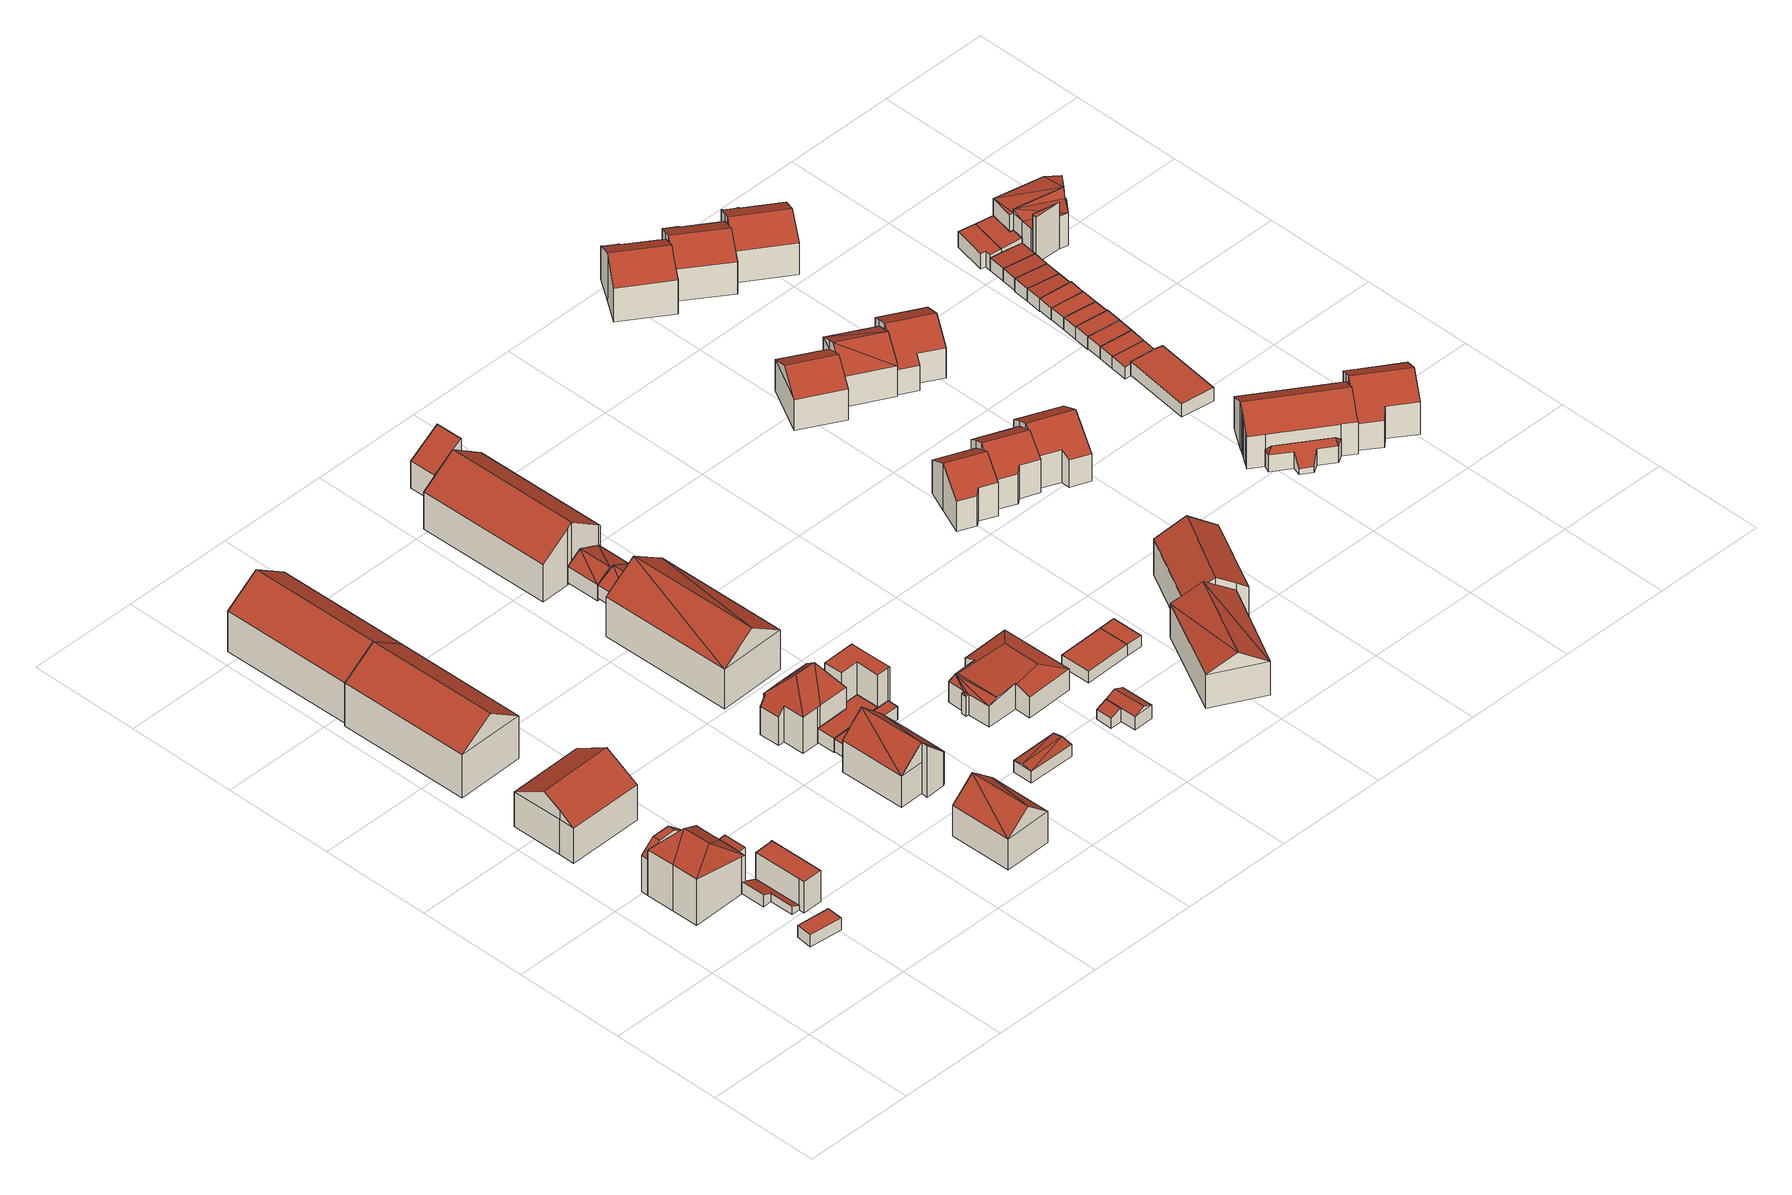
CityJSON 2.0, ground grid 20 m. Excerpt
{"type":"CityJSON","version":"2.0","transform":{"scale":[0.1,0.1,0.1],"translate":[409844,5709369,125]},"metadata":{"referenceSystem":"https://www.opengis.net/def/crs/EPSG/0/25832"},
"CityObjects":{
"building1":{"type":"Building","attributes":{"Gemeindeschluessel":"05978036","Geometrietyp2DReferenz":"3000","function":"31001_2460","roofType":"1000","measuredHeight":2.37},"geometry":[{"type":"MultiSurface","lod":"2","boundaries":[[[0,1,2,3]],[[1,4,5,2]],[[4,6,7,5]],[[6,0,3,7]],[[6,4,1,0]],[[3,2,5,7]]],"semantics":{"surfaces":[{"type":"WallSurface"},{"type":"RoofSurface"},{"type":"GroundSurface"}],"values":[0,0,0,0,1,2]}}]},
"building2":{"type":"Building","attributes":{"Gemeindeschluessel":"05978036","Geometrietyp2DReferenz":"3000","function":"31001_1000"},"children":["building2-1","building2-2","building2-3"]},
"building2-1":{"type":"BuildingPart","attributes":{"roofType":"3200","measuredHeight":11.18},"parents":["building2"],"geometry":[{"type":"MultiSurface","lod":"2","boundaries":[[[8,9,10]],[[8,11,12,9]],[[11,13,14,12]],[[13,15,16,14]],[[15,17,18,16]],[[17,19,20,18]],[[19,21,22,23,20]],[[24,25,26,27,28]],[[25,29,30,26]],[[29,31,30]],[[25,24,32,33,21,34]],[[17,15,13,35]],[[19,17,35,34]],[[21,19,34]],[[13,11,8,36,35]],[[36,29,25,34,35]],[[37,9,12,14,16,18,20,23,27,26,30]],[[10,38,36,8]],[[9,37,38,10]],[[24,28,32]],[[33,22,21]],[[28,27,23,22]],[[28,22,33,32]],[[38,31,29,36]],[[30,31,38,37]]],"semantics":{"surfaces":[{"type":"WallSurface"},{"type":"RoofSurface"},{"type":"GroundSurface"},{"type":"ClosureSurface"}],"values":[0,0,0,0,0,0,0,0,0,0,1,1,1,1,1,1,2,0,3,0,0,3,3,0,3]}}]},
"building2-2":{"type":"BuildingPart","attributes":{"roofType":"2100","measuredHeight":5.01},"parents":["building2"],"geometry":[{"type":"MultiSurface","lod":"2","boundaries":[[[31,39,40,30]],[[39,41,42,40]],[[41,10,9,42]],[[41,39,31,38,10]],[[9,37,30,40,42]],[[37,9,10,38]],[[30,37,38,31]]],"semantics":{"surfaces":[{"type":"WallSurface"},{"type":"RoofSurface"},{"type":"GroundSurface"},{"type":"ClosureSurface"}],"values":[0,0,0,1,2,3,3]}}]},
"building2-3":{"type":"BuildingPart","attributes":{"roofType":"9999","measuredHeight":9.25},"parents":["building2"],"geometry":[{"type":"MultiSurface","lod":"2","boundaries":[[[22,43,44,23]],[[43,45,46,44]],[[45,28,27,46]],[[43,22,33,47,48]],[[45,43,48,49]],[[28,45,49,50,32]],[[49,48,47,50]],[[23,44,46,27]],[[23,27,28,22]],[[32,50,47,33]],[[28,32,33,22]]],"semantics":{"surfaces":[{"type":"WallSurface"},{"type":"RoofSurface"},{"type":"GroundSurface"},{"type":"ClosureSurface"}],"values":[0,0,0,1,0,1,1,2,3,0,3]}}]},
"building3":{"type":"Building","attributes":{"Gemeindeschluessel":"05978036","Geometrietyp2DReferenz":"3000","function":"31001_2000","roofType":"2100","measuredHeight":2.29},"geometry":[{"type":"MultiSurface","lod":"2","boundaries":[[[51,52,53,54]],[[52,55,56,53]],[[55,57,58,56]],[[57,59,60,58]],[[59,61,62,60]],[[61,63,64,62]],[[63,65,66,64]],[[65,51,54,66]],[[65,63,61,59,57,55,52,51]],[[54,53,56,58,60,62,64,66]]],"semantics":{"surfaces":[{"type":"WallSurface"},{"type":"RoofSurface"},{"type":"GroundSurface"}],"values":[0,0,0,0,0,0,0,0,1,2]}}]},
"building4":{"type":"Building","attributes":{"Gemeindeschluessel":"05978036","Geometrietyp2DReferenz":"3000","function":"31001_2000","roofType":"1000","measuredHeight":6},"geometry":[{"type":"MultiSurface","lod":"2","boundaries":[[[67,68,69,70]],[[68,71,64,69]],[[71,72,62,64]],[[72,73,74,62]],[[73,75,76,74]],[[75,77,78,76]],[[77,67,70,78]],[[77,75,73,72,71,68,67]],[[70,69,64,62,74,76,78]]],"semantics":{"surfaces":[{"type":"WallSurface"},{"type":"RoofSurface"},{"type":"GroundSurface"}],"values":[0,0,0,0,0,0,0,1,2]}}]},
"building5":{"type":"Building","attributes":{"Gemeindeschluessel":"05978036","Geometrietyp2DReferenz":"3000","function":"31001_1000","roofType":"3100","measuredHeight":10.5},"geometry":[{"type":"MultiSurface","lod":"2","boundaries":[[[79,80,81,82]],[[80,83,84,81]],[[83,85,86,84]],[[85,87,88,86]],[[87,79,82,88]],[[87,89,90,79]],[[80,90,89,91,83]],[[85,91,89,87]],[[83,91,85]],[[79,90,80]],[[82,81,84,86,88]]],"semantics":{"surfaces":[{"type":"WallSurface"},{"type":"RoofSurface"},{"type":"GroundSurface"}],"values":[0,0,0,0,0,1,1,0,0,0,2]}}]},
"building6":{"type":"Building","attributes":{"Gemeindeschluessel":"05978036","Geometrietyp2DReferenz":"3000","function":"31001_1000","roofType":"3100","measuredHeight":12.59},"geometry":[{"type":"MultiSurface","lod":"2","boundaries":[[[92,93,94,95]],[[93,96,97,94]],[[96,98,99,97]],[[98,92,95,99]],[[96,93,100]],[[92,98,101]],[[93,92,101,100]],[[98,96,100,101]],[[95,94,97,99]]],"semantics":{"surfaces":[{"type":"WallSurface"},{"type":"RoofSurface"},{"type":"GroundSurface"}],"values":[0,0,0,0,0,0,1,1,2]}}]},
"building7":{"type":"Building","attributes":{"Gemeindeschluessel":"05978036","Geometrietyp2DReferenz":"3000","function":"31001_1000","roofType":"3100","measuredHeight":12.03},"geometry":[{"type":"MultiSurface","lod":"2","boundaries":[[[98,102,103,104]],[[102,105,106,103]],[[105,92,107,106]],[[92,98,104,107]],[[105,102,108]],[[98,92,101]],[[102,98,101,108]],[[92,105,108,101]],[[104,103,106,107]]],"semantics":{"surfaces":[{"type":"WallSurface"},{"type":"RoofSurface"},{"type":"GroundSurface"}],"values":[0,0,0,0,0,0,1,1,2]}}]},
"building8":{"type":"Building","attributes":{"Gemeindeschluessel":"05978036","Geometrietyp2DReferenz":"3000","function":"31001_1000","roofType":"3100","measuredHeight":9.73},"geometry":[{"type":"MultiSurface","lod":"2","boundaries":[[[109,110,111,112]],[[110,113,114,111]],[[113,115,116,114]],[[115,109,112,116]],[[113,110,117]],[[109,115,118]],[[109,117,110]],[[117,109,118]],[[118,113,117]],[[113,118,115]],[[112,111,114,116]]],"semantics":{"surfaces":[{"type":"WallSurface"},{"type":"RoofSurface"},{"type":"GroundSurface"}],"values":[0,0,0,0,0,0,1,1,1,1,2]}}]},
"building9":{"type":"Building","attributes":{"Gemeindeschluessel":"05978036","Geometrietyp2DReferenz":"3000","function":"31001_1000"},"children":["building9-1","building9-2"]},
"building9-1":{"type":"BuildingPart","attributes":{"roofType":"3100","measuredHeight":10.03},"parents":["building9"],"geometry":[{"type":"MultiSurface","lod":"2","boundaries":[[[119,120,121,122]],[[120,123,124,121]],[[123,125,126,124]],[[125,127,128,126]],[[129,130,131,132]],[[130,119,122,131]],[[133,130,134]],[[130,133,135,119]],[[123,134,136,137,125]],[[134,123,133]],[[125,137,127]],[[129,136,134,130]],[[120,135,133,123]],[[119,135,120]],[[122,121,124,126,128,132,131]],[[132,128,127,129]],[[127,137,136,129]]],"semantics":{"surfaces":[{"type":"WallSurface"},{"type":"RoofSurface"},{"type":"GroundSurface"},{"type":"ClosureSurface"}],"values":[0,0,0,0,0,0,1,1,1,1,0,0,0,0,2,3,3]}}]},
"building9-2":{"type":"BuildingPart","attributes":{"roofType":"2100","measuredHeight":10.01},"parents":["building9"],"geometry":[{"type":"MultiSurface","lod":"2","boundaries":[[[138,139,128,127,137]],[[138,140,141,139]],[[140,142,143,141]],[[142,136,129,132,143]],[[142,140,138,137,136]],[[132,128,139,141,143]],[[127,128,132,129]],[[127,129,136,137]]],"semantics":{"surfaces":[{"type":"WallSurface"},{"type":"RoofSurface"},{"type":"GroundSurface"},{"type":"ClosureSurface"}],"values":[0,0,0,0,1,2,3,3]}}]},
"building10":{"type":"Building","attributes":{"Gemeindeschluessel":"05978036","Geometrietyp2DReferenz":"3000","function":"31001_2460","roofType":"1000","measuredHeight":2.45},"geometry":[{"type":"MultiSurface","lod":"2","boundaries":[[[144,145,146,147]],[[145,148,149,146]],[[148,150,151,149]],[[150,152,153,151]],[[152,154,155,153]],[[154,156,157,155]],[[156,158,124,157]],[[158,159,121,124]],[[159,144,147,121]],[[159,158,156,154,152,150,148,145,144]],[[147,146,149,151,153,155,157,124,121]]],"semantics":{"surfaces":[{"type":"WallSurface"},{"type":"RoofSurface"},{"type":"GroundSurface"}],"values":[0,0,0,0,0,0,0,0,0,1,2]}}]},
"building11":{"type":"Building","attributes":{"Gemeindeschluessel":"05978036","Geometrietyp2DReferenz":"3000","function":"31001_2460","roofType":"1000","measuredHeight":2.64},"geometry":[{"type":"MultiSurface","lod":"2","boundaries":[[[160,161,162,163]],[[161,164,165,162]],[[164,166,167,165]],[[166,168,169,167]],[[168,170,171,169]],[[170,172,173,171]],[[172,160,163,173]],[[172,170,168,166,164,161,160]],[[163,162,165,167,169,171,173]]],"semantics":{"surfaces":[{"type":"WallSurface"},{"type":"RoofSurface"},{"type":"GroundSurface"}],"values":[0,0,0,0,0,0,0,1,2]}}]},
"building12":{"type":"Building","attributes":{"Gemeindeschluessel":"05978036","Geometrietyp2DReferenz":"3000","function":"31001_1000"},"children":["building12-1","building12-2"]},
"building12-1":{"type":"BuildingPart","attributes":{"roofType":"3200","measuredHeight":11.16},"parents":["building12"],"geometry":[{"type":"MultiSurface","lod":"2","boundaries":[[[174,175,176,177]],[[175,178,179,176]],[[178,180,181,179]],[[180,182,183,181]],[[182,184,185,183]],[[184,186,187,185]],[[186,188,189,187]],[[188,190,191,189]],[[190,192,193,191]],[[192,194,195,193]],[[194,196,197,195]],[[196,198,199,197]],[[200,201,202,203]],[[201,204,205,202]],[[204,206,207,205]],[[206,174,177,207]],[[201,200,198,196,208]],[[184,182,180,178,175,174,209]],[[190,188,186,184,209,208]],[[196,194,192,190,208]],[[174,206,204,208,209]],[[204,201,208]],[[177,176,179,181,183,185,187,189,191,193,195,197,199,203,202,205,207]],[[203,199,198,200]]],"semantics":{"surfaces":[{"type":"WallSurface"},{"type":"RoofSurface"},{"type":"GroundSurface"},{"type":"ClosureSurface"}],"values":[0,0,0,0,0,0,0,0,0,0,0,0,0,0,0,0,1,1,1,1,1,1,2,3]}}]},
"building12-2":{"type":"BuildingPart","attributes":{"roofType":"9999","measuredHeight":9.18},"parents":["building12"],"geometry":[{"type":"MultiSurface","lod":"2","boundaries":[[[210,211,212,213,214,215,216,217]],[[217,216,218,199,198]],[[216,215,219,218]],[[215,214,220,219]],[[214,213,221,220]],[[213,212,222,221]],[[212,211,223,222]],[[211,210,200,203,223]],[[198,200,210,217]],[[198,199,203,200]],[[199,218,219,220,221,222,223,203]]],"semantics":{"surfaces":[{"type":"RoofSurface"},{"type":"WallSurface"},{"type":"GroundSurface"}],"values":[0,1,1,1,1,1,1,1,1,1,2]}}]},
"building13":{"type":"Building","attributes":{"Gemeindeschluessel":"05978036","Geometrietyp2DReferenz":"3000","function":"31001_2740","roofType":"3100","measuredHeight":2.67},"geometry":[{"type":"MultiSurface","lod":"2","boundaries":[[[224,225,226,227]],[[225,228,229,226]],[[228,230,231,229]],[[230,224,227,231]],[[228,225,232]],[[224,230,233]],[[233,225,224]],[[225,233,232]],[[230,232,233]],[[232,230,228]],[[227,226,229,231]]],"semantics":{"surfaces":[{"type":"WallSurface"},{"type":"RoofSurface"},{"type":"GroundSurface"}],"values":[0,0,0,0,0,0,1,1,1,1,2]}}]},
"building14":{"type":"Building","attributes":{"Gemeindeschluessel":"05978036","Geometrietyp2DReferenz":"3000","function":"31001_1000","roofType":"3100","measuredHeight":11.94},"geometry":[{"type":"MultiSurface","lod":"2","boundaries":[[[234,235,236,237]],[[235,238,239,236]],[[238,240,241,239]],[[240,242,243,241]],[[242,244,245,243]],[[244,234,237,245]],[[244,246,234]],[[246,244,247,248]],[[248,235,246]],[[235,248,249,238]],[[238,249,240]],[[240,249,248,247,242]],[[242,247,244]],[[234,246,235]],[[237,236,239,241,243,245]]],"semantics":{"surfaces":[{"type":"WallSurface"},{"type":"RoofSurface"},{"type":"GroundSurface"}],"values":[0,0,0,0,0,0,1,1,1,1,0,0,0,0,2]}}]},
"building15":{"type":"Building","attributes":{"Gemeindeschluessel":"05978036","Geometrietyp2DReferenz":"3000","function":"31001_2460","roofType":"3100","measuredHeight":4.41},"geometry":[{"type":"MultiSurface","lod":"2","boundaries":[[[250,251,252,253]],[[251,254,255,252]],[[254,256,257,255]],[[256,250,253,257]],[[254,251,258]],[[250,256,259]],[[250,258,251]],[[258,250,259]],[[259,254,258]],[[254,259,256]],[[253,252,255,257]]],"semantics":{"surfaces":[{"type":"WallSurface"},{"type":"RoofSurface"},{"type":"GroundSurface"}],"values":[0,0,0,0,0,0,1,1,1,1,2]}}]},
"building16":{"type":"Building","attributes":{"Gemeindeschluessel":"05978036","Geometrietyp2DReferenz":"3000","function":"31001_2460","roofType":"3100","measuredHeight":4.97},"geometry":[{"type":"MultiSurface","lod":"2","boundaries":[[[260,250,261,262]],[[250,256,263,261]],[[256,264,265,263]],[[264,260,262,265]],[[256,250,266]],[[260,264,267]],[[260,266,250]],[[266,260,267]],[[267,256,266]],[[256,267,264]],[[262,261,263,265]]],"semantics":{"surfaces":[{"type":"WallSurface"},{"type":"RoofSurface"},{"type":"GroundSurface"}],"values":[0,0,0,0,0,0,1,1,1,1,2]}}]},
"building17":{"type":"Building","attributes":{"Gemeindeschluessel":"05978036","Geometrietyp2DReferenz":"3000","function":"31001_1000","roofType":"3100","measuredHeight":11.54},"geometry":[{"type":"MultiSurface","lod":"2","boundaries":[[[268,269,270,271]],[[269,272,273,270]],[[272,274,275,273]],[[274,276,277,275]],[[276,278,279,277]],[[278,280,281,279]],[[280,282,283,281]],[[282,284,285,283]],[[284,268,271,285]],[[280,278,276,274,272]],[[272,269,268,284,282,280]],[[271,270,273,275,277,279,281,283,285]]],"semantics":{"surfaces":[{"type":"WallSurface"},{"type":"RoofSurface"},{"type":"GroundSurface"}],"values":[0,0,0,0,0,0,0,0,0,1,1,2]}}]},
"building18":{"type":"Building","attributes":{"Gemeindeschluessel":"05978036","Geometrietyp2DReferenz":"3000","function":"31001_1000","roofType":"5000","measuredHeight":5.25},"geometry":[{"type":"MultiSurface","lod":"2","boundaries":[[[286,287,288,289]],[[287,290,291,288]],[[290,292,293,291]],[[292,294,295,293]],[[294,296,297,295]],[[296,298,299,297]],[[298,300,301,299]],[[300,302,303,301]],[[302,304,305,303]],[[304,306,307,305]],[[306,308,309,307]],[[308,286,289,309]],[[310,286,308,311]],[[287,286,310,312]],[[313,314,315]],[[313,292,314]],[[313,294,292]],[[313,300,294]],[[300,313,302]],[[300,296,294]],[[296,300,298]],[[311,308,306,304,313,315]],[[312,310,311,315,314,290]],[[290,287,312]],[[292,290,314]],[[304,302,313]],[[289,288,291,293,295,297,299,301,303,305,307,309]]],"semantics":{"surfaces":[{"type":"WallSurface"},{"type":"RoofSurface"},{"type":"GroundSurface"}],"values":[0,0,0,0,0,0,0,0,0,0,0,0,1,1,1,1,1,1,1,1,1,1,1,0,0,0,2]}}]},
"building19":{"type":"Building","attributes":{"Gemeindeschluessel":"05978036","Geometrietyp2DReferenz":"3000","function":"31001_9998","roofType":"2100","measuredHeight":2.7},"geometry":[{"type":"MultiSurface","lod":"2","boundaries":[[[316,317,318,319]],[[317,320,321,318]],[[320,322,323,321]],[[322,316,319,323]],[[322,320,317,316]],[[319,318,321,323]]],"semantics":{"surfaces":[{"type":"WallSurface"},{"type":"RoofSurface"},{"type":"GroundSurface"}],"values":[0,0,0,0,1,2]}}]},
"building20":{"type":"Building","attributes":{"Gemeindeschluessel":"05978036","Geometrietyp2DReferenz":"3000","function":"31001_2460","roofType":"5000","measuredHeight":3.27},"geometry":[{"type":"MultiSurface","lod":"2","boundaries":[[[322,324,325,326]],[[324,327,328,325]],[[327,329,330,328]],[[329,322,326,330]],[[331,327,324,332]],[[329,331,332,322]],[[324,322,332]],[[329,327,331]],[[326,325,328,330]]],"semantics":{"surfaces":[{"type":"WallSurface"},{"type":"RoofSurface"},{"type":"GroundSurface"}],"values":[0,0,0,0,1,1,0,0,2]}}]},
"building21":{"type":"Building","attributes":{"Gemeindeschluessel":"05978036","Geometrietyp2DReferenz":"3000","function":"31001_2460","roofType":"5000","measuredHeight":4.76},"geometry":[{"type":"MultiSurface","lod":"2","boundaries":[[[333,334,335,336]],[[334,337,338,335]],[[337,339,340,338]],[[339,333,336,340]],[[339,341,342,333]],[[334,341,337]],[[341,334,342]],[[334,333,342]],[[339,337,341]],[[336,335,338,340]]],"semantics":{"surfaces":[{"type":"WallSurface"},{"type":"RoofSurface"},{"type":"GroundSurface"}],"values":[0,0,0,0,1,1,1,0,0,2]}}]},
"building22":{"type":"Building","attributes":{"Gemeindeschluessel":"05978036","Geometrietyp2DReferenz":"3000","function":"31001_2460","roofType":"2100","measuredHeight":8.81},"geometry":[{"type":"MultiSurface","lod":"2","boundaries":[[[343,344,345,346]],[[344,347,348,345]],[[347,349,350,348]],[[349,343,346,350]],[[349,347,344,343]],[[346,345,348,350]]],"semantics":{"surfaces":[{"type":"WallSurface"},{"type":"RoofSurface"},{"type":"GroundSurface"}],"values":[0,0,0,0,1,2]}}]},
"building23":{"type":"Building","attributes":{"Gemeindeschluessel":"05978036","Geometrietyp2DReferenz":"3000","function":"31001_2460","roofType":"1000","measuredHeight":2.24},"geometry":[{"type":"MultiSurface","lod":"2","boundaries":[[[351,352,353,354]],[[352,355,356,353]],[[355,357,358,356]],[[357,351,354,358]],[[357,355,352,351]],[[354,353,356,358]]],"semantics":{"surfaces":[{"type":"WallSurface"},{"type":"RoofSurface"},{"type":"GroundSurface"}],"values":[0,0,0,0,1,2]}}]},
"building24":{"type":"Building","attributes":{"Gemeindeschluessel":"05978036","Geometrietyp2DReferenz":"3000","function":"31001_2460","roofType":"1000","measuredHeight":2.22},"geometry":[{"type":"MultiSurface","lod":"2","boundaries":[[[352,359,360,353]],[[359,361,362,360]],[[361,355,356,362]],[[355,352,353,356]],[[355,361,359,352]],[[353,360,362,356]]],"semantics":{"surfaces":[{"type":"WallSurface"},{"type":"RoofSurface"},{"type":"GroundSurface"}],"values":[0,0,0,0,1,2]}}]},
"building25":{"type":"Building","attributes":{"Gemeindeschluessel":"05978036","Geometrietyp2DReferenz":"3000","function":"31001_1000","roofType":"3100","measuredHeight":9.47},"geometry":[{"type":"MultiSurface","lod":"2","boundaries":[[[363,364,365,366]],[[364,367,368,365]],[[367,369,370,368]],[[369,371,372,370]],[[371,373,374,372]],[[373,363,366,374]],[[375,363,373]],[[363,375,376]],[[367,376,375,377,378]],[[376,367,364]],[[367,378,369]],[[369,378,377,371]],[[371,377,375,373]],[[363,376,364]],[[366,365,368,370,372,374]]],"semantics":{"surfaces":[{"type":"WallSurface"},{"type":"RoofSurface"},{"type":"GroundSurface"}],"values":[0,0,0,0,0,0,1,1,1,1,0,0,0,0,2]}}]},
"building26":{"type":"Building","attributes":{"Gemeindeschluessel":"05978036","Geometrietyp2DReferenz":"3000","function":"31001_1000","roofType":"3100","measuredHeight":10.07},"geometry":[{"type":"MultiSurface","lod":"2","boundaries":[[[379,380,381,382]],[[380,371,383,381]],[[371,384,385,383]],[[384,386,387,385]],[[386,388,389,387]],[[388,390,391,389]],[[390,379,382,391]],[[386,384,371,380]],[[380,379,390,388,386]],[[382,381,383,385,387,389,391]]],"semantics":{"surfaces":[{"type":"WallSurface"},{"type":"RoofSurface"},{"type":"GroundSurface"}],"values":[0,0,0,0,0,0,0,1,1,2]}}]},
"building27":{"type":"Building","attributes":{"Gemeindeschluessel":"05978036","Geometrietyp2DReferenz":"3000","function":"31001_1000","roofType":"3100","measuredHeight":9.21},"geometry":[{"type":"MultiSurface","lod":"2","boundaries":[[[392,393,394,395]],[[393,396,397,394]],[[396,398,399,397]],[[398,400,401,399]],[[400,402,403,401]],[[402,404,405,403]],[[404,406,407,405]],[[406,408,409,407]],[[408,392,395,409]],[[404,402,400,398,396,393,392]],[[392,408,406,404]],[[395,394,397,399,401,403,405,407,409]]],"semantics":{"surfaces":[{"type":"WallSurface"},{"type":"RoofSurface"},{"type":"GroundSurface"}],"values":[0,0,0,0,0,0,0,0,0,1,1,2]}}]},
"building28":{"type":"Building","attributes":{"Gemeindeschluessel":"05978036","Geometrietyp2DReferenz":"3000","function":"31001_1000","roofType":"3100","measuredHeight":9.14},"geometry":[{"type":"MultiSurface","lod":"2","boundaries":[[[410,411,412,413]],[[411,414,415,412]],[[414,416,417,415]],[[416,418,419,417]],[[418,420,421,419]],[[420,422,423,421]],[[422,424,425,423]],[[424,426,427,425]],[[426,428,429,427]],[[428,410,413,429]],[[424,422,420,418,416]],[[416,414,411,410,428,426,424]],[[413,412,415,417,419,421,423,425,427,429]]],"semantics":{"surfaces":[{"type":"WallSurface"},{"type":"RoofSurface"},{"type":"GroundSurface"}],"values":[0,0,0,0,0,0,0,0,0,0,1,1,2]}}]},
"building29":{"type":"Building","attributes":{"Gemeindeschluessel":"05978036","Geometrietyp2DReferenz":"3000","function":"31001_1000","roofType":"3100","measuredHeight":8.73},"geometry":[{"type":"MultiSurface","lod":"2","boundaries":[[[430,431,432,433]],[[431,434,435,432]],[[434,436,437,435]],[[436,438,439,437]],[[438,430,433,439]],[[438,440,441,442,430]],[[431,442,441,434]],[[436,440,438]],[[434,441,440,436]],[[430,442,431]],[[433,432,435,437,439]]],"semantics":{"surfaces":[{"type":"WallSurface"},{"type":"RoofSurface"},{"type":"GroundSurface"}],"values":[0,0,0,0,0,1,1,0,0,0,2]}}]},
"building30":{"type":"Building","attributes":{"Gemeindeschluessel":"05978036","Geometrietyp2DReferenz":"3000","function":"31001_1000","roofType":"3100","measuredHeight":9.2},"geometry":[{"type":"MultiSurface","lod":"2","boundaries":[[[443,444,445,446]],[[444,447,448,445]],[[447,449,450,448]],[[449,451,452,450]],[[451,453,454,452]],[[453,455,456,454]],[[455,457,458,456]],[[457,459,460,458]],[[459,443,446,460]],[[455,453,451,449,447]],[[447,444,443,459,457,455]],[[446,445,448,450,452,454,456,458,460]]],"semantics":{"surfaces":[{"type":"WallSurface"},{"type":"RoofSurface"},{"type":"GroundSurface"}],"values":[0,0,0,0,0,0,0,0,0,1,1,2]}}]},
"building31":{"type":"Building","attributes":{"Gemeindeschluessel":"05978036","Geometrietyp2DReferenz":"3000","function":"31001_1000","roofType":"3100","measuredHeight":8.76},"geometry":[{"type":"MultiSurface","lod":"2","boundaries":[[[461,462,463,464]],[[462,465,466,463]],[[465,436,467,466]],[[436,434,468,467]],[[434,469,470,468]],[[469,461,464,470]],[[469,471,461]],[[469,472,473,471]],[[465,474,471,473]],[[473,436,465]],[[462,474,465]],[[461,471,474,462]],[[434,472,469]],[[436,473,472,434]],[[464,463,466,467,468,470]]],"semantics":{"surfaces":[{"type":"WallSurface"},{"type":"RoofSurface"},{"type":"GroundSurface"}],"values":[0,0,0,0,0,0,1,1,1,1,0,0,0,0,2]}}]},
"building32":{"type":"Building","attributes":{"Gemeindeschluessel":"05978036","Geometrietyp2DReferenz":"3000","function":"31001_1000","roofType":"3100","measuredHeight":9.32},"geometry":[{"type":"MultiSurface","lod":"2","boundaries":[[[475,476,477,478]],[[476,479,480,477]],[[479,481,482,480]],[[481,483,484,482]],[[483,485,486,484]],[[485,487,488,486]],[[487,489,490,488]],[[489,491,492,490]],[[491,493,494,492]],[[493,495,496,494]],[[495,497,498,496]],[[497,499,500,498]],[[499,475,478,500]],[[495,493,491,489,487]],[[487,485,483,481,479,476,475,499,497,495]],[[478,477,480,482,484,486,488,490,492,494,496,498,500]]],"semantics":{"surfaces":[{"type":"WallSurface"},{"type":"RoofSurface"},{"type":"GroundSurface"}],"values":[0,0,0,0,0,0,0,0,0,0,0,0,0,1,1,2]}}]},
"building33":{"type":"Building","attributes":{"Gemeindeschluessel":"05978036","Geometrietyp2DReferenz":"3000","function":"31001_1000","roofType":"3100","measuredHeight":8.65},"geometry":[{"type":"MultiSurface","lod":"2","boundaries":[[[501,502,463,503]],[[502,504,505,463]],[[504,506,464,505]],[[506,507,508,464]],[[507,509,510,508]],[[509,511,512,510]],[[511,513,514,512]],[[513,515,516,514]],[[515,501,503,516]],[[511,509,507,506,504]],[[504,502,501,515,513,511]],[[503,463,505,464,508,510,512,514,516]]],"semantics":{"surfaces":[{"type":"WallSurface"},{"type":"RoofSurface"},{"type":"GroundSurface"}],"values":[0,0,0,0,0,0,0,0,0,1,1,2]}}]},
"building34":{"type":"Building","attributes":{"Gemeindeschluessel":"05978036","Geometrietyp2DReferenz":"3000","function":"31001_1000","roofType":"3100","measuredHeight":8.98},"geometry":[{"type":"MultiSurface","lod":"2","boundaries":[[[517,518,519,520]],[[518,521,522,519]],[[521,523,524,522]],[[523,525,526,524]],[[525,527,528,526]],[[527,529,530,528]],[[529,531,532,530]],[[531,533,534,532]],[[533,535,536,534]],[[535,537,538,536]],[[537,539,540,538]],[[539,517,520,540]],[[535,533,531,529,527,525,523,521,518]],[[518,517,539,537,535]],[[520,519,522,524,526,528,530,532,534,536,538,540]]],"semantics":{"surfaces":[{"type":"WallSurface"},{"type":"RoofSurface"},{"type":"GroundSurface"}],"values":[0,0,0,0,0,0,0,0,0,0,0,0,1,1,2]}}]},
"building35":{"type":"Building","attributes":{"Gemeindeschluessel":"05978036","Geometrietyp2DReferenz":"3000","function":"31001_1000"},"children":["building35-1","building35-2"]},
"building35-1":{"type":"BuildingPart","attributes":{"roofType":"5000","measuredHeight":4.35},"parents":["building35"],"geometry":[{"type":"MultiSurface","lod":"2","boundaries":[[[541,542,543,544]],[[542,545,546,543]],[[545,547,548,546]],[[547,549,550,548]],[[549,551,552,550]],[[553,554,555,556]],[[554,541,544,555]],[[551,549,557]],[[549,547,545,542,541,554,558,557]],[[554,553,558]],[[553,551,557,558]],[[544,543,546,548,550,552,556,555]],[[556,552,551,553]]],"semantics":{"surfaces":[{"type":"WallSurface"},{"type":"RoofSurface"},{"type":"GroundSurface"},{"type":"ClosureSurface"}],"values":[0,0,0,0,0,0,0,1,1,1,1,2,3]}}]},
"building35-2":{"type":"BuildingPart","attributes":{"roofType":"3100","measuredHeight":9.08},"parents":["building35"],"geometry":[{"type":"MultiSurface","lod":"2","boundaries":[[[559,560,561,562]],[[560,563,564,561]],[[563,565,556,564]],[[565,566,553,556]],[[567,552,551]],[[567,568,569,552]],[[568,570,571,569]],[[570,572,573,571]],[[572,574,575,573]],[[574,576,577,575]],[[576,578,579,577]],[[578,580,581,579]],[[580,582,583,581]],[[582,559,562,583]],[[578,576,574,572,570,568,567,566,565,563,560,559]],[[559,582,580,578]],[[562,561,564,556,552,569,571,573,575,577,579,581,583]],[[567,551,553,566]],[[551,552,556,553]]],"semantics":{"surfaces":[{"type":"WallSurface"},{"type":"RoofSurface"},{"type":"GroundSurface"},{"type":"ClosureSurface"}],"values":[0,0,0,0,0,0,0,0,0,0,0,0,0,0,1,1,2,0,3]}}]},
"building36":{"type":"Building","attributes":{"Gemeindeschluessel":"05978036","Geometrietyp2DReferenz":"3000","function":"31001_1000","roofType":"3100","measuredHeight":8.86},"geometry":[{"type":"MultiSurface","lod":"2","boundaries":[[[584,585,586,587]],[[585,588,589,586]],[[588,590,591,589]],[[590,592,593,591]],[[592,594,595,593]],[[594,596,597,595]],[[596,598,599,597]],[[598,600,601,599]],[[600,602,603,601]],[[602,604,605,603]],[[604,606,607,605]],[[606,608,609,607]],[[608,584,587,609]],[[604,602,600,598,596,594,592,590,588,585,584]],[[584,608,606,604]],[[587,586,589,591,593,595,597,599,601,603,605,607,609]]],"semantics":{"surfaces":[{"type":"WallSurface"},{"type":"RoofSurface"},{"type":"GroundSurface"}],"values":[0,0,0,0,0,0,0,0,0,0,0,0,0,1,1,2]}}]},
"building37":{"type":"Building","attributes":{"Gemeindeschluessel":"05978036","Geometrietyp2DReferenz":"3000","function":"31001_2460","roofType":"1000","measuredHeight":2.54},"geometry":[{"type":"MultiSurface","lod":"2","boundaries":[[[610,611,612,613]],[[611,614,615,612]],[[614,616,617,615]],[[616,618,619,617]],[[618,610,613,619]],[[618,616,614,611,610]],[[613,612,615,617,619]]],"semantics":{"surfaces":[{"type":"WallSurface"},{"type":"RoofSurface"},{"type":"GroundSurface"}],"values":[0,0,0,0,0,1,2]}}]},
"building38":{"type":"Building","attributes":{"Gemeindeschluessel":"05978036","Geometrietyp2DReferenz":"3000","function":"31001_2460","roofType":"1000","measuredHeight":2.25},"geometry":[{"type":"MultiSurface","lod":"2","boundaries":[[[620,621,622,623]],[[621,624,625,622]],[[624,626,627,625]],[[626,628,629,627]],[[628,620,623,629]],[[628,626,624,621,620]],[[623,622,625,627,629]]],"semantics":{"surfaces":[{"type":"WallSurface"},{"type":"RoofSurface"},{"type":"GroundSurface"}],"values":[0,0,0,0,0,1,2]}}]},
"building39":{"type":"Building","attributes":{"Gemeindeschluessel":"05978036","Geometrietyp2DReferenz":"3000","function":"31001_2460","roofType":"1000","measuredHeight":2.29},"geometry":[{"type":"MultiSurface","lod":"2","boundaries":[[[621,630,631,622]],[[630,632,633,631]],[[632,624,625,633]],[[624,621,622,625]],[[624,632,630,621]],[[622,631,633,625]]],"semantics":{"surfaces":[{"type":"WallSurface"},{"type":"RoofSurface"},{"type":"GroundSurface"}],"values":[0,0,0,0,1,2]}}]},
"building40":{"type":"Building","attributes":{"Gemeindeschluessel":"05978036","Geometrietyp2DReferenz":"3000","function":"31001_2460","roofType":"1000","measuredHeight":2.3},"geometry":[{"type":"MultiSurface","lod":"2","boundaries":[[[630,634,635,631]],[[634,636,637,635]],[[636,632,633,637]],[[632,630,631,633]],[[632,636,634,630]],[[631,635,637,633]]],"semantics":{"surfaces":[{"type":"WallSurface"},{"type":"RoofSurface"},{"type":"GroundSurface"}],"values":[0,0,0,0,1,2]}}]},
"building41":{"type":"Building","attributes":{"Gemeindeschluessel":"05978036","Geometrietyp2DReferenz":"3000","function":"31001_2460","roofType":"1000","measuredHeight":2.42},"geometry":[{"type":"MultiSurface","lod":"2","boundaries":[[[634,638,639,640]],[[638,641,642,639]],[[641,636,643,642]],[[636,634,640,643]],[[636,641,638,634]],[[640,639,642,643]]],"semantics":{"surfaces":[{"type":"WallSurface"},{"type":"RoofSurface"},{"type":"GroundSurface"}],"values":[0,0,0,0,1,2]}}]},
"building42":{"type":"Building","attributes":{"Gemeindeschluessel":"05978036","Geometrietyp2DReferenz":"3000","function":"31001_1000","roofType":"3100","measuredHeight":9.14},"geometry":[{"type":"MultiSurface","lod":"2","boundaries":[[[644,645,561,646]],[[645,647,648,561]],[[647,649,583,648]],[[649,650,651,583]],[[650,652,653,651]],[[652,654,655,653]],[[654,656,657,655]],[[656,658,659,657]],[[658,644,646,659]],[[654,652,650,649,647]],[[647,645,644,658,656,654]],[[646,561,648,583,651,653,655,657,659]]],"semantics":{"surfaces":[{"type":"WallSurface"},{"type":"RoofSurface"},{"type":"GroundSurface"}],"values":[0,0,0,0,0,0,0,0,0,1,1,2]}}]},
"building43":{"type":"Building","attributes":{"Gemeindeschluessel":"05978036","Geometrietyp2DReferenz":"3000","function":"31001_2460","roofType":"1000","measuredHeight":2.26},"geometry":[{"type":"MultiSurface","lod":"2","boundaries":[[[660,661,662,639]],[[661,663,664,662]],[[663,665,642,664]],[[665,660,639,642]],[[665,663,661,660]],[[639,662,664,642]]],"semantics":{"surfaces":[{"type":"WallSurface"},{"type":"RoofSurface"},{"type":"GroundSurface"}],"values":[0,0,0,0,1,2]}}]},
"building44":{"type":"Building","attributes":{"Gemeindeschluessel":"05978036","Geometrietyp2DReferenz":"3000","function":"31001_2460","roofType":"1000","measuredHeight":2.31},"geometry":[{"type":"MultiSurface","lod":"2","boundaries":[[[661,666,667,662]],[[666,668,669,667]],[[668,663,664,669]],[[663,661,662,664]],[[663,668,666,661]],[[662,667,669,664]]],"semantics":{"surfaces":[{"type":"WallSurface"},{"type":"RoofSurface"},{"type":"GroundSurface"}],"values":[0,0,0,0,1,2]}}]},
"building45":{"type":"Building","attributes":{"Gemeindeschluessel":"05978036","Geometrietyp2DReferenz":"3000","function":"31001_2460","roofType":"1000","measuredHeight":2.35},"geometry":[{"type":"MultiSurface","lod":"2","boundaries":[[[670,671,672,673]],[[671,674,675,672]],[[674,676,677,675]],[[676,670,673,677]],[[676,674,671,670]],[[673,672,675,677]]],"semantics":{"surfaces":[{"type":"WallSurface"},{"type":"RoofSurface"},{"type":"GroundSurface"}],"values":[0,0,0,0,1,2]}}]},
"building46":{"type":"Building","attributes":{"Gemeindeschluessel":"05978036","Geometrietyp2DReferenz":"3000","function":"31001_2460","roofType":"2100","measuredHeight":2.5},"geometry":[{"type":"MultiSurface","lod":"2","boundaries":[[[678,679,680,681]],[[679,682,683,680]],[[682,671,684,683]],[[671,678,681,684]],[[671,682,679,678]],[[681,680,683,684]]],"semantics":{"surfaces":[{"type":"WallSurface"},{"type":"RoofSurface"},{"type":"GroundSurface"}],"values":[0,0,0,0,1,2]}}]},
"building47":{"type":"Building","attributes":{"Gemeindeschluessel":"05978036","Geometrietyp2DReferenz":"3000","function":"31001_2460","roofType":"2100","measuredHeight":2.5},"geometry":[{"type":"MultiSurface","lod":"2","boundaries":[[[685,686,687,688]],[[686,679,680,687]],[[679,678,681,680]],[[678,685,688,681]],[[678,679,686,685]],[[688,687,680,681]]],"semantics":{"surfaces":[{"type":"WallSurface"},{"type":"RoofSurface"},{"type":"GroundSurface"}],"values":[0,0,0,0,1,2]}}]},
"building48":{"type":"Building","attributes":{"Gemeindeschluessel":"05978036","Geometrietyp2DReferenz":"3000","function":"31001_2460","roofType":"2100","measuredHeight":2.48},"geometry":[{"type":"MultiSurface","lod":"2","boundaries":[[[689,690,691,692]],[[690,686,693,691]],[[686,685,694,693]],[[685,689,692,694]],[[685,686,690,689]],[[692,691,693,694]]],"semantics":{"surfaces":[{"type":"WallSurface"},{"type":"RoofSurface"},{"type":"GroundSurface"}],"values":[0,0,0,0,1,2]}}]},
"building49":{"type":"Building","attributes":{"Gemeindeschluessel":"05978036","Geometrietyp2DReferenz":"3000","function":"31001_2460","roofType":"2100","measuredHeight":2.46},"geometry":[{"type":"MultiSurface","lod":"2","boundaries":[[[689,695,696,692]],[[695,697,698,696]],[[697,699,700,698]],[[699,701,702,700]],[[701,690,691,702]],[[690,689,692,691]],[[690,701,699,697,695,689]],[[692,696,698,700,702,691]]],"semantics":{"surfaces":[{"type":"WallSurface"},{"type":"RoofSurface"},{"type":"GroundSurface"}],"values":[0,0,0,0,0,0,1,2]}}]},
"building50":{"type":"Building","attributes":{"Gemeindeschluessel":"05978036","Geometrietyp2DReferenz":"3000","function":"31001_2460","roofType":"1000","measuredHeight":2.97},"geometry":[{"type":"MultiSurface","lod":"2","boundaries":[[[703,704,705,696]],[[704,706,707,705]],[[706,708,709,707]],[[708,710,711,709]],[[710,712,698,711]],[[712,703,696,698]],[[712,710,708,706,704,703]],[[696,705,707,709,711,698]]],"semantics":{"surfaces":[{"type":"WallSurface"},{"type":"RoofSurface"},{"type":"GroundSurface"}],"values":[0,0,0,0,0,0,1,2]}}]},
"building51":{"type":"Building","attributes":{"Gemeindeschluessel":"05978036","Geometrietyp2DReferenz":"3000","function":"31001_2460","roofType":"1000","measuredHeight":2.98},"geometry":[{"type":"MultiSurface","lod":"2","boundaries":[[[712,710,711,698]],[[710,713,714,711]],[[713,715,716,714]],[[715,717,718,716]],[[717,719,700,718]],[[719,712,698,700]],[[719,717,715,713,710,712]],[[698,711,714,716,718,700]]],"semantics":{"surfaces":[{"type":"WallSurface"},{"type":"RoofSurface"},{"type":"GroundSurface"}],"values":[0,0,0,0,0,0,1,2]}}]},
"building52":{"type":"Building","attributes":{"Gemeindeschluessel":"05978036","Geometrietyp2DReferenz":"3000","function":"31001_1000"},"children":["building52-1","building52-2"]},
"building52-1":{"type":"BuildingPart","attributes":{"roofType":"9999","measuredHeight":9},"parents":["building52"],"geometry":[{"type":"MultiSurface","lod":"2","boundaries":[[[720,721,722]],[[722,721,723,724,725]],[[721,720,726,727,723]],[[725,726,720,722]],[[725,724,727,726]],[[724,723,727]]],"semantics":{"surfaces":[{"type":"RoofSurface"},{"type":"WallSurface"},{"type":"GroundSurface"}],"values":[0,1,1,1,1,2]}}]},
"building52-2":{"type":"BuildingPart","attributes":{"roofType":"5000","measuredHeight":7.11},"parents":["building52"],"geometry":[{"type":"MultiSurface","lod":"2","boundaries":[[[726,728,702,727]],[[728,729,700,702]],[[729,730,718,700]],[[730,731,716,718]],[[731,732,714,716]],[[732,733,734,714]],[[733,735,736,734]],[[735,737,738,736]],[[737,739,740,738]],[[739,741,742,740]],[[741,725,724,742]],[[732,731,730]],[[733,743,735]],[[732,743,733]],[[730,743,732]],[[730,744,743]],[[737,743,744]],[[741,737,744]],[[741,744,729]],[[741,729,728,726,725]],[[739,737,741]],[[735,743,737]],[[729,744,730]],[[724,727,702,700,718,716,714,734,736,738,740,742]],[[727,724,725,726]]],"semantics":{"surfaces":[{"type":"WallSurface"},{"type":"RoofSurface"},{"type":"GroundSurface"},{"type":"ClosureSurface"}],"values":[0,0,0,0,0,0,0,0,0,0,0,1,1,1,1,1,1,1,1,1,1,0,0,2,3]}}]}
},
"vertices":[
[107,128,79],[166,122,79],[166,122,56],[107,128,56],[164,93,79],[164,93,56],[104,99,79],[104,99,56],
[129,286,124],[129,286,54],[129,286,101],[129,258,124],[129,258,54],[129,257,124],[129,257,54],[121,257,126],[121,257,54],[24,255,143],[24,255,54],[23,303,143],[23,303,54],[22,354,143],[22,354,124],[22,354,54],[105,356,128],[127,356,124],[127,356,54],[105,356,54],[105,356,124],[128,327,124],[128,327,54],[128,327,101],[99,355,129],[40,354,140],[75,331,166],[76,280,166],[128,308,124],[128,308,54],[128,308,101],
[158,328,104],[158,328,54],[159,286,104],[159,286,54],
[22,367,124],[22,367,54],[104,369,124],[104,369,54],[47,354,146],[47,367,146],[80,368,145],[80,355,145],
[138,213,71],[122,212,78],[122,212,55],[138,213,55],[121,257,78],[121,257,55],[129,257,74],[129,257,55],[129,258,74],[129,258,55],[152,258,64],[152,258,55],[154,170,64],[154,170,55],[139,170,71],[139,170,55],
[190,161,115],[154,160,115],[154,160,55],[190,161,55],[154,170,115],[152,258,115],[186,259,115],[186,259,55],[186,260,115],[186,260,55],[188,260,115],[188,260,55],
[136,612,116],[139,490,116],[139,490,48],[136,612,48],[3,488,116],[3,488,48],[3,517,116],[3,517,48],[1,609,116],[1,609,48],[2,548,153],[137,551,153],[3,517,134],
[130,967,110],[134,729,110],[134,729,27],[130,967,27],[12,727,110],[12,727,27],[8,965,110],[8,965,27],[73,728,153],[69,966,153],
[4,1203,110],[4,1203,32],[8,965,32],[126,1205,110],[126,1205,32],[130,967,32],[65,1204,153],
[512,121,122],[514,8,122],[514,8,62],[512,121,62],[428,6,122],[428,6,62],[426,119,122],[426,119,62],[471,7,159],[469,120,159],
[421,341,118],[446,342,118],[446,342,57],[421,341,57],[505,343,118],[505,343,57],[508,224,118],[508,224,57],[507,224,118],[507,224,57],[467,223,118],[424,222,118],[424,222,57],[467,223,57],[463,342,157],[466,223,157],[446,342,141],[467,223,157],[507,224,119],
[507,215,119],[507,215,57],[503,212,123],[503,212,57],[467,211,157],[467,211,57],
[445,382,82],[535,385,82],[535,385,57],[445,382,57],[541,385,82],[541,385,57],[563,385,82],[563,385,57],[563,366,82],[563,366,57],[535,366,82],[535,366,57],[536,344,82],[536,344,57],[505,343,82],[446,342,82],
[444,415,83],[506,416,83],[506,416,56],[444,415,56],[506,426,83],[506,426,56],[540,427,83],[540,427,56],[541,385,83],[541,385,56],[535,385,83],[535,385,56],[445,382,83],[445,382,56],
[413,414,124],[412,453,124],[412,453,54],[413,414,54],[401,453,108],[401,453,54],[400,490,108],[400,490,54],[411,491,124],[411,491,54],[411,494,124],[411,494,54],[442,495,124],[442,495,54],[442,498,120],[442,498,54],[445,498,120],[445,498,54],[481,499,120],[481,499,54],[481,496,124],[481,496,54],[504,496,124],[504,496,54],[505,460,124],[505,460,54],[506,426,124],[506,416,124],[506,416,54],[506,426,54],[450,415,124],[450,415,54],[444,415,124],[444,415,54],[479,456,166],[440,455,166],
[506,426,146],[540,427,146],[541,385,146],[563,385,146],[566,385,146],[565,427,146],[564,461,146],[505,460,146],[564,461,54],[565,427,54],[566,385,54],[563,385,54],[541,385,54],[540,427,54],
[679,120,84],[594,120,84],[594,120,61],[679,120,61],[594,156,84],[594,156,61],[679,157,84],[679,157,61],[594,138,88],[679,139,88],
[539,584,115],[418,581,115],[418,581,38],[539,584,38],[413,821,115],[413,821,38],[464,822,115],[464,822,38],[531,823,115],[531,823,38],[534,823,115],[534,823,38],[478,583,157],[531,823,117],[473,822,157],[464,822,151],
[530,888,68],[531,823,68],[531,823,43],[530,888,43],[464,822,68],[464,822,43],[463,887,68],[463,887,43],[498,823,87],[496,887,87],
[529,949,68],[530,888,37],[529,949,37],[463,887,37],[462,948,68],[462,948,37],[490,887,87],[489,948,87],
[532,949,104],[529,949,107],[529,949,32],[532,949,32],[471,948,148],[471,948,32],[462,948,141],[462,948,32],[409,947,104],[409,947,32],[405,1189,104],[405,1189,32],[467,1190,148],[467,1190,32],[479,1191,139],[479,1191,32],[528,1191,104],[528,1191,32],
[787,230,99],[701,228,97],[701,228,58],[787,230,58],[701,257,107],[701,257,58],[644,256,98],[644,256,58],[643,297,98],[643,297,58],[638,297,96],[638,297,58],[638,307,96],[638,307,58],[643,307,98],[643,307,58],[643,338,98],[643,338,58],[699,339,105],[699,339,58],[699,359,97],[699,359,58],[784,360,99],[784,360,58],[753,261,111],[752,328,111],[701,254,107],[657,339,104],[661,256,105],[660,336,105],
[782,119,92],[762,119,84],[762,119,65],[782,119,65],[762,149,84],[762,149,65],[782,149,92],[782,149,65],
[818,150,92],[818,150,66],[782,149,66],[819,91,92],[819,91,66],[783,90,92],[783,90,66],[803,91,99],[801,150,99],
[479,1239,62],[536,1240,62],[536,1240,30],[479,1239,30],[535,1192,62],[535,1192,30],[479,1191,62],[479,1191,30],[507,1191,78],[506,1239,78],
[536,1240,97],[479,1239,61],[479,1239,8],[536,1240,8],[478,1287,61],[478,1287,8],[535,1288,97],[535,1288,8],
[815,273,83],[899,275,83],[899,275,61],[815,273,61],[900,220,83],[900,220,61],[816,218,83],[816,218,61],
[928,276,83],[928,276,61],[929,220,83],[929,220,61],
[978,1,133],[889,48,133],[889,48,68],[978,1,68],[969,199,133],[969,199,68],[973,197,133],[973,197,68],[987,189,133],[987,189,68],[1059,151,133],[1059,151,68],[1014,175,163],[934,25,163],[987,189,145],[973,197,136],
[1059,151,146],[1032,166,165],[1032,166,64],[1059,151,64],[987,189,64],[1057,319,133],[1057,319,64],[1102,295,165],[1102,295,64],[1146,272,133],[1146,272,64],[1077,142,133],[1077,142,64],
[1016,622,147],[1004,595,128],[1004,595,55],[1016,622,55],[999,583,120],[999,583,55],[970,596,120],[970,596,55],[961,589,114],[961,589,55],[931,602,114],[931,602,55],[951,650,147],[951,650,55],[968,689,120],[968,689,55],[1033,661,120],[1033,661,55],
[1048,587,121],[1038,580,115],[1038,580,56],[1048,587,56],[1004,595,114],[1004,595,56],[1024,641,147],[1024,641,56],[1033,661,134],[1033,661,56],[1040,679,121],[1040,679,56],[1111,648,122],[1111,648,56],[1095,611,147],[1095,611,56],[1084,584,128],[1084,584,56],[1080,574,121],[1080,574,56],
[935,941,106],[981,1025,106],[981,1025,46],[935,941,46],[1054,985,106],[1054,985,46],[1022,926,106],[1022,926,46],[1008,901,106],[1008,901,46],[1022,926,122],[1031,943,134],[958,983,134],
[1119,569,118],[1084,584,118],[1084,584,55],[1119,569,55],[1101,626,147],[1101,626,55],[1111,648,132],[1111,648,55],[1119,668,118],[1119,668,55],[1193,637,118],[1193,637,55],[1175,595,147],[1175,595,55],[1152,539,108],[1152,539,55],[1119,553,108],[1119,553,55],
[1142,968,106],[1098,888,106],[1098,888,47],[1142,968,47],[1096,886,106],[1096,886,47],[1022,926,47],[1054,985,47],[1067,1010,106],[1067,1010,47],[1119,927,134],[1054,985,123],[1045,968,134],[1098,888,108],
[992,1392,100],[1011,1379,100],[1011,1379,35],[992,1392,35],[1012,1380,99],[1012,1380,35],[1014,1379,99],[1014,1379,35],[1012,1375,101],[1012,1375,35],[1068,1336,101],[1068,1336,35],[1041,1297,129],[1041,1297,35],[1028,1279,116],[1028,1279,35],[1014,1258,101],[1014,1258,35],[934,1313,101],[934,1313,35],[962,1352,129],[962,1352,35],[991,1395,99],[991,1395,35],[993,1394,99],[993,1394,35],
[1129,871,96],[1098,888,96],[1129,871,47],[1129,944,134],[1129,944,47],[1142,968,118],[1152,986,106],[1152,986,47],[1223,947,106],[1223,947,47],[1199,905,134],[1199,905,47],[1176,863,106],[1176,863,47],[1137,885,106],[1137,885,47],
[1028,1279,100],[1055,1317,127],[1055,1317,38],[1028,1279,38],[1068,1336,114],[1068,1336,38],[1083,1358,99],[1083,1358,38],[1102,1345,99],[1102,1345,38],[1103,1347,97],[1103,1347,38],[1105,1345,97],[1105,1345,38],[1102,1341,100],[1102,1341,38],[1159,1302,100],[1159,1302,38],[1132,1263,127],[1132,1263,38],[1119,1244,114],[1119,1244,38],[1105,1224,100],[1105,1224,38],
[1403,320,95],[1390,312,73],[1390,312,62],[1403,320,62],[1371,324,73],[1371,324,62],[1375,339,95],[1375,339,62],[1344,361,95],[1344,361,62],[1349,373,95],[1349,373,62],[1444,309,95],[1431,301,95],[1431,301,62],[1444,309,62],[1352,363,106],[1431,309,106],
[1491,333,153],[1469,301,129],[1469,301,62],[1491,333,62],[1465,294,125],[1465,294,62],[1444,309,125],[1444,309,124],[1349,373,124],[1326,389,124],[1326,389,62],[1331,396,129],[1331,396,62],[1339,408,139],[1339,408,62],[1344,415,143],[1344,415,62],[1348,421,148],[1348,421,62],[1352,428,153],[1352,428,62],[1379,466,124],[1379,466,62],[1518,371,125],[1518,371,62],
[1146,1284,127],[1159,1302,114],[1159,1302,39],[1146,1284,39],[1176,1327,97],[1176,1327,39],[1177,1326,97],[1177,1326,39],[1176,1325,98],[1176,1325,39],[1195,1311,98],[1195,1311,39],[1196,1313,97],[1196,1313,39],[1198,1312,97],[1198,1312,39],[1195,1308,100],[1195,1308,39],[1253,1268,100],[1253,1268,39],[1226,1229,127],[1226,1229,39],[1200,1189,100],[1200,1189,39],[1119,1244,100],[1119,1244,39],
[1349,545,81],[1365,666,81],[1365,666,55],[1349,545,55],[1413,660,81],[1413,660,55],[1424,658,81],[1424,658,55],[1408,537,81],[1408,537,55],
[1354,667,76],[1358,698,76],[1358,698,53],[1354,667,53],[1417,690,76],[1417,690,53],[1413,660,76],[1413,660,53],[1365,666,76],[1365,666,53],
[1362,726,76],[1362,726,53],[1421,719,76],[1421,719,53],
[1365,755,76],[1365,755,53],[1425,747,76],[1425,747,53],
[1369,784,76],[1369,784,51],[1365,755,51],[1429,776,76],[1429,776,51],[1425,747,51],
[1503,277,114],[1469,301,114],[1503,277,62],[1506,354,153],[1506,354,62],[1518,371,140],[1532,391,125],[1532,391,62],[1613,336,125],[1613,336,62],[1587,298,153],[1587,298,62],[1561,260,125],[1561,260,62],[1518,290,125],[1518,290,62],
[1369,784,74],[1373,812,74],[1373,812,51],[1432,804,74],[1432,804,51],[1429,776,74],
[1376,841,74],[1376,841,51],[1436,833,74],[1436,833,51],
[1376,841,73],[1380,869,73],[1380,869,50],[1376,841,50],[1440,862,73],[1440,862,50],[1436,833,73],[1436,833,50],
[1384,898,73],[1443,890,70],[1443,890,48],[1384,898,48],[1440,862,70],[1440,862,48],[1380,869,48],
[1387,927,73],[1447,919,70],[1447,919,48],[1387,927,48],
[1391,955,73],[1451,947,70],[1451,947,49],[1391,955,49],[1447,919,49],[1387,927,49],
[1395,985,73],[1395,985,49],[1416,983,72],[1416,983,49],[1455,978,70],[1455,978,49],[1452,956,70],[1452,956,49],
[1395,985,79],[1396,995,79],[1396,995,49],[1387,997,79],[1387,997,49],[1400,1056,79],[1400,1056,49],[1430,1050,79],[1430,1050,49],[1416,983,79],
[1462,1044,79],[1462,1044,49],[1453,1001,79],[1453,1001,49],[1459,1000,79],[1459,1000,49],[1455,978,79],
[1455,956,139],[1453,947,139],[1501,946,139],[1453,947,49],[1501,946,49],[1501,946,112],[1455,956,112],[1455,956,49],
[1452,956,112],[1455,978,112],[1459,1000,112],[1453,1001,112],[1462,1044,112],[1550,1026,112],[1550,1026,49],[1570,1008,112],[1570,1008,49],[1536,969,112],[1536,969,49],[1537,967,112],[1537,967,49],[1516,942,112],[1516,942,49],[1547,982,120],[1459,1000,120]
]}
